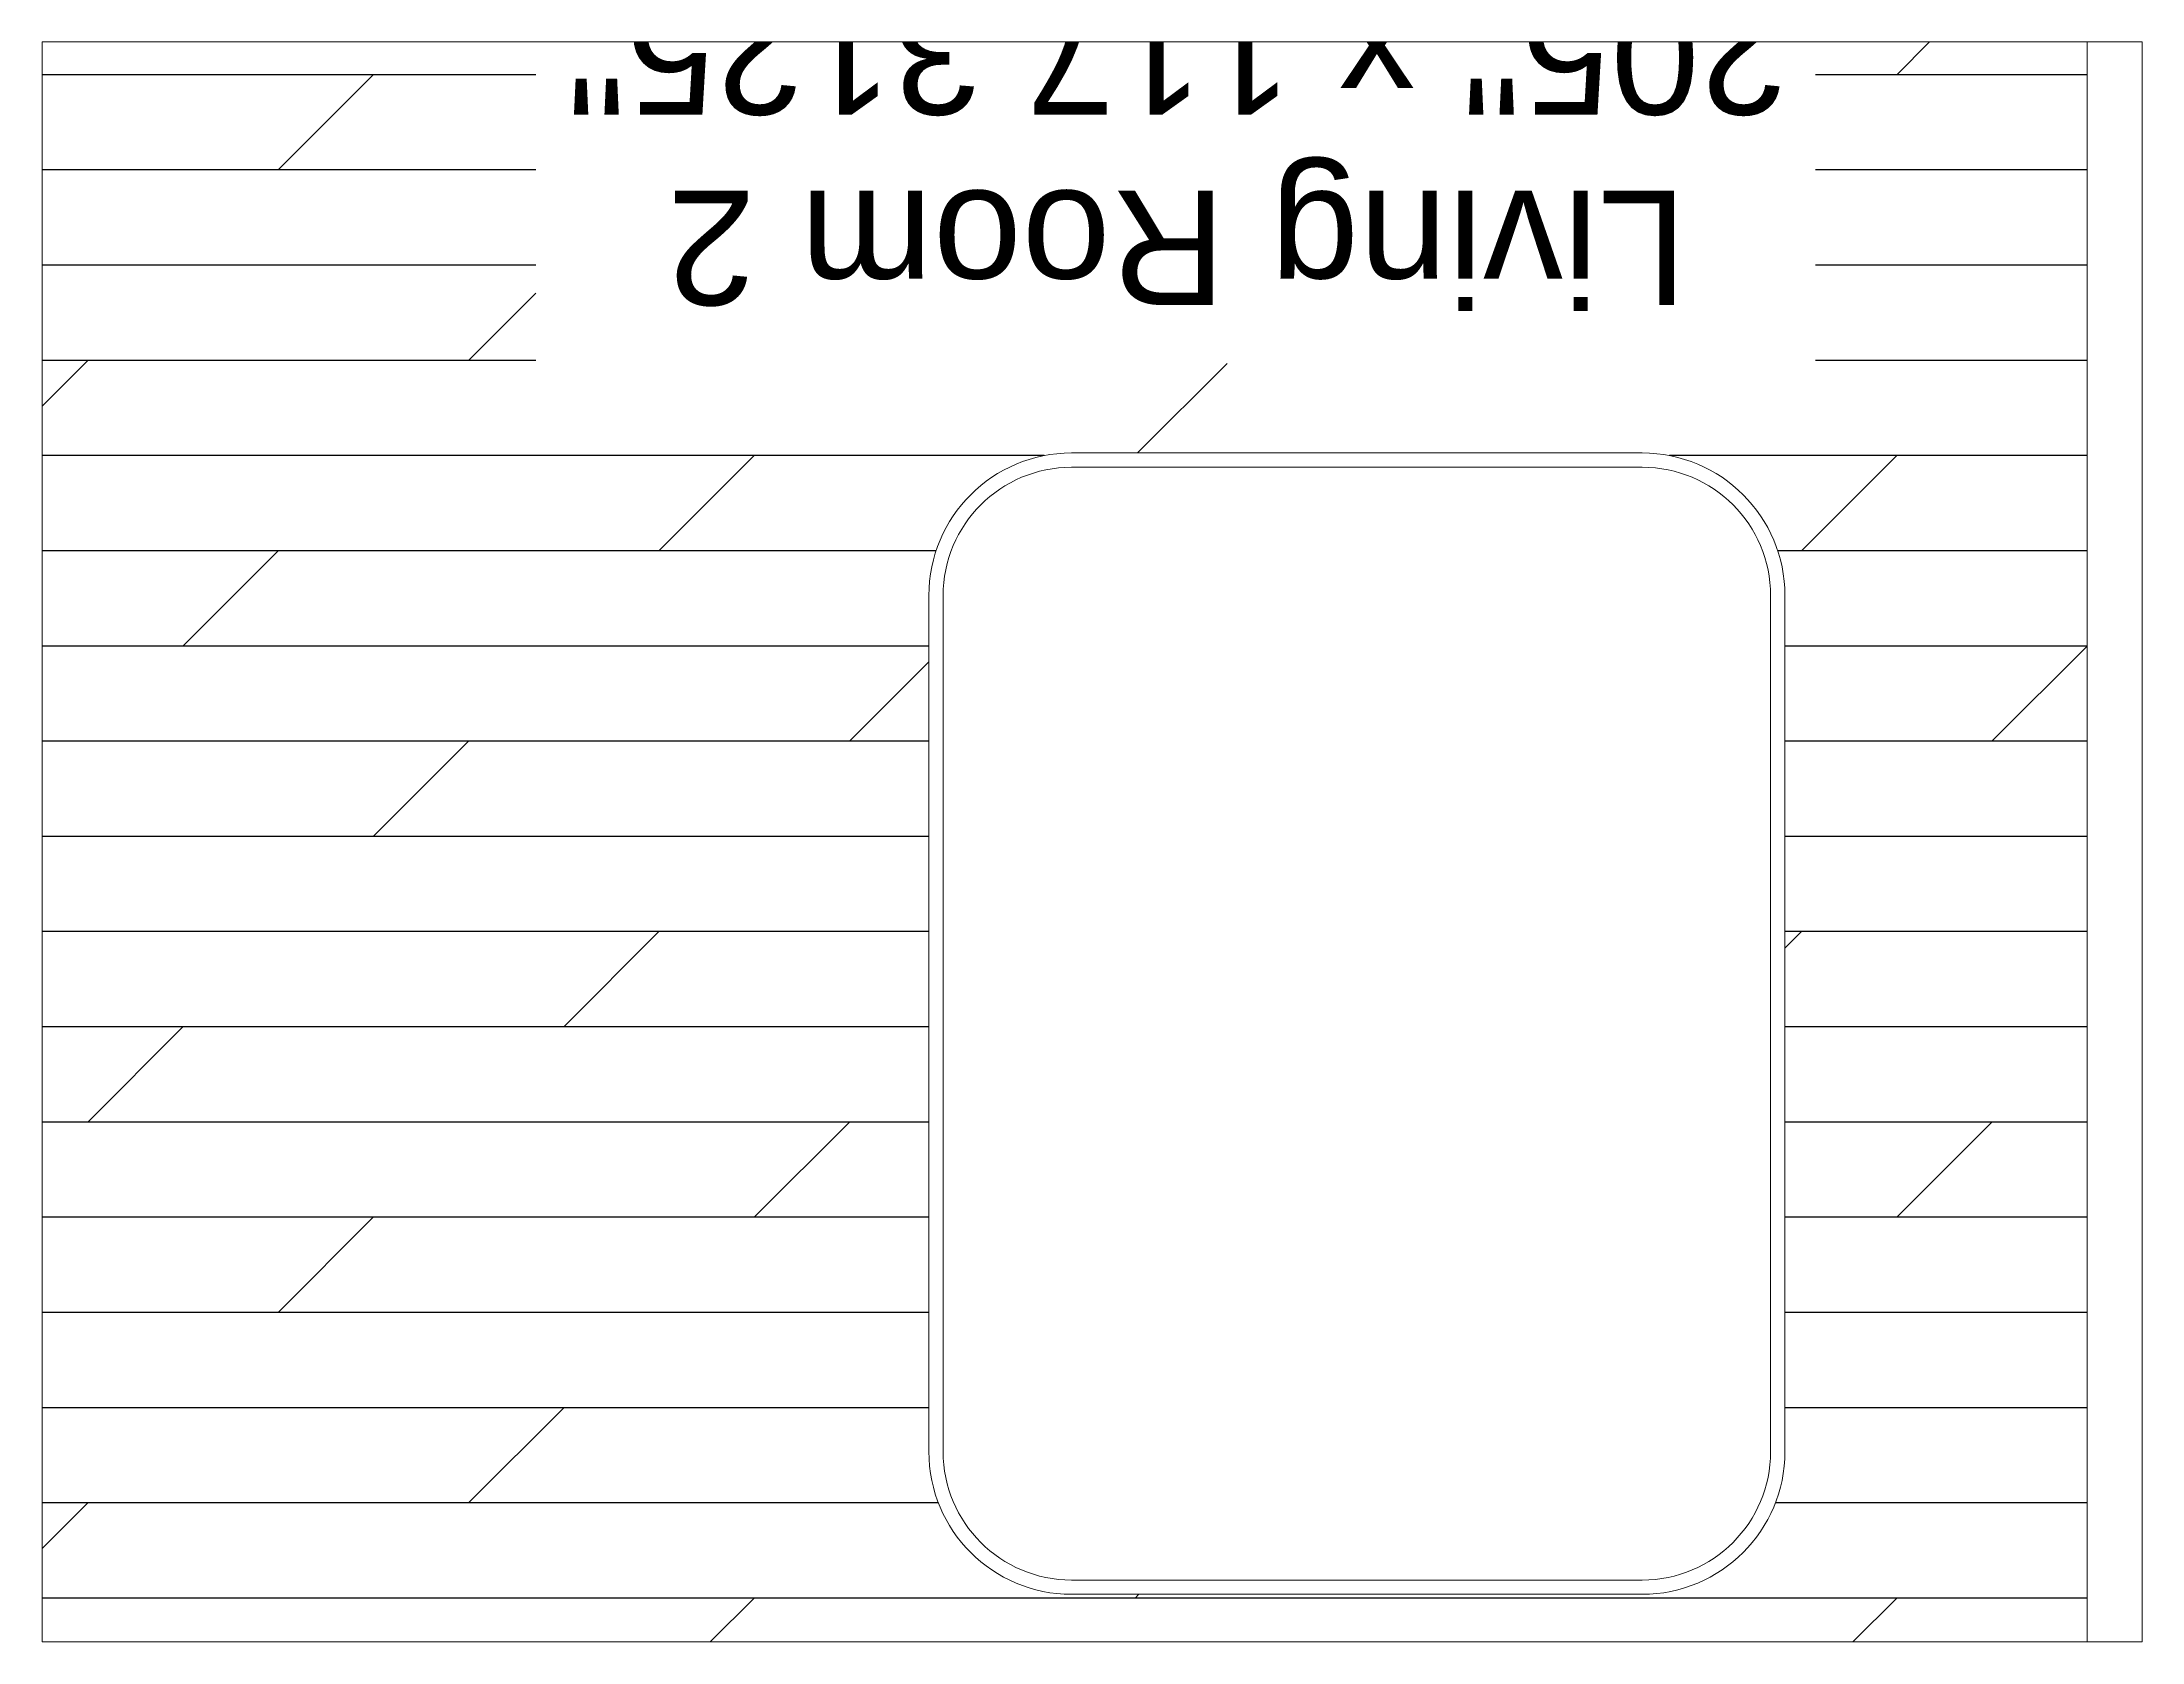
# Paper-space layout 'Layout1' of a CAD drawing. Header units: inches. Extents: x 1.05 to 9.45, y 0.8 to 7.2.
# The model-space entities are those that its viewports show. They can reach past a viewport. Long polylines and large blocks are cut down to what shows.
import ezdxf

# ---------------------------------------------------------------- set-up
doc = ezdxf.new("R2010")
doc.units = ezdxf.units.IN
doc.header["$MEASUREMENT"] = 0
doc.layers.get('Defpoints').update_dxf_attribs({"color": 6})
doc.layers.add('Furniture', color=4, linetype='Continuous', lineweight=0)
doc.layers.add('Text', color=30, linetype='Continuous', lineweight=0)
doc.layers.add('Hatch 01_UC', color=7, linetype='Continuous')
doc.layers.add('S-DIM', color=7, linetype='Continuous')
doc.layers.add('Walls', color=3, linetype='Continuous', plot=False)
doc.styles.get("Standard").update_dxf_attribs({"font": 'arial.ttf'})
doc.dimstyles.get("Standard").update_dxf_attribs({"dimtxt": 0.18, "dimasz": 0.18, "dimexe": 0.18, "dimexo": 0.0625, "dimgap": 0.09, "dimtad": 0, "dimtih": 1, "dimtoh": 1, "dimdec": 4, "dimzin": 1, "dimdsep": 46, "dimtxsty": 'Standard', "dimcen": 0.09, "dimadec": 0, "dimazin": 0, "dimtfac": 1, "dimtdec": 4, "dimtofl": 0, "dimtmove": 0, "dimatfit": 3, "dimfxl": 1, "dimtolj": 1, "dimtzin": 0, "dimarcsym": 0})

# ---------------------------------------------------------------- blocks, each defined once
blk = doc.blocks.new('*D199')
at = {"layer": 'Defpoints', "color": 0, "lineweight": 0, "transparency": 16777216}
for p in [(26.13, 92.853), (40.735, 92.853), (26.13, -24.46)]:
    blk.add_point(p, dxfattribs=at)
at = {"layer": 'S-DIM', "color": 0, "lineweight": -2, "transparency": 16777216}
for p, q in [((26.192, 92.853), (40.915, 92.853)), ((40.735, 92.673), (40.735, 35.819)), ((40.735, -24.28), (40.735, 32.574)), ((26.192, -24.46), (40.915, -24.46))]:
    blk.add_line(p, q, dxfattribs=at)
at = {"layer": 'S-DIM', "color": 0, "lineweight": 0, "transparency": 16777216}
for points in [[(40.765, 92.673), (40.705, 92.673), (40.735, 92.853)], [(40.765, -24.28), (40.705, -24.28), (40.735, -24.46)]]:
    blk.add_solid(points, dxfattribs=at)
at = {"layer": 'S-DIM', "color": 0, "lineweight": 5, "transparency": 16777216, "insert": (40.735, 34.197), "char_height": 0.18, "attachment_point": 5, "rotation": 180}
blk.add_mtext('\\A1;{\\H16.66667x;117.3125"}', dxfattribs=at)
blk = doc.blocks.new('*D201')
at = {"layer": 'Defpoints', "color": 0, "lineweight": 0, "transparency": 16777216}
for p in [(26.13, 245.54), (26.13, -24.46), (73.121, -24.46)]:
    blk.add_point(p, dxfattribs=at)
at = {"layer": 'S-DIM', "color": 0, "lineweight": -2, "transparency": 16777216}
for p, q in [((26.192, 245.54), (73.301, 245.54)), ((73.121, 245.36), (73.121, 112.162)), ((73.121, -24.28), (73.121, 108.919)), ((26.192, -24.46), (73.301, -24.46))]:
    blk.add_line(p, q, dxfattribs=at)
at = {"layer": 'S-DIM', "color": 0, "lineweight": 0, "transparency": 16777216}
for points in [[(73.151, 245.36), (73.091, 245.36), (73.121, 245.54)], [(73.151, -24.28), (73.091, -24.28), (73.121, -24.46)]]:
    blk.add_solid(points, dxfattribs=at)
at = {"layer": 'S-DIM', "color": 0, "lineweight": 5, "transparency": 16777216, "insert": (73.121, 110.54), "char_height": 0.18, "attachment_point": 5, "rotation": 180}
blk.add_mtext('\\A1;{\\H16.66667x;270.0000"}', dxfattribs=at)

msp = doc.modelspace()

# ---------------------------------------------------------------- linework, layer by layer
at = {"layer": 'Furniture', "color": 4, "lineweight": 5, "ltscale": 0.03}
for points in [[(-0.53611, 10.60918), (14.44811, 10.60918, -0.41421356), (18.19416, 6.86313), (18.19416, -15.61319, -0.41421356), (14.44811, -19.35925), (-0.53611, -19.35925, -0.41421356), (-4.28216, -15.61319), (-4.28216, 6.86313, -0.41421356)], [(-0.53611, 10.23458), (14.44811, 10.23458, -0.41421356), (17.81956, 6.86313), (17.81956, -15.61319, -0.41421356), (14.44811, -18.98464), (-0.53611, -18.98464, -0.41421356), (-3.90756, -15.61319), (-3.90756, 6.86313, -0.41421356)]]:
    msp.add_lwpolyline(points, format="xyb", close=True, dxfattribs=at)
at = {"layer": 'Hatch 01_UC', "color": 44, "linetype": 'Continuous', "transparency": 33554636}
for p, q in [((23.62998, 23.04026), (21.12998, 20.54026)), ((-14.60117, 20.54026), (-28.42075, 20.54026)), ((-18.87002, 20.54026), (-21.37002, 18.04026)), ((26.12998, 20.54026), (18.99637, 20.54026)), ((-14.60117, 18.04026), (-28.42075, 18.04026)), ((26.12998, 18.04026), (18.99637, 18.04026)), ((-14.60117, 15.54026), (-28.42075, 15.54026)), ((26.12998, 15.54026), (18.99637, 15.54026)), ((26.12998, 15.54026), (26.12998, 15.54026)), ((-14.60117, 14.80911), (-16.37002, 13.04026)), ((-14.60117, 13.04026), (-28.42075, 13.04026)), ((-26.37002, 13.04026), (-28.42075, 10.98953)), ((3.55139, 12.96167), (1.19891, 10.60918)), ((26.12998, 13.04026), (18.99637, 13.04026)), ((-1.25139, 10.54026), (-28.42075, 10.54026)), ((-8.87002, 10.54026), (-11.37002, 8.04026)), ((26.12998, 10.54026), (15.16339, 10.54026)), ((21.12998, 10.54026), (18.62998, 8.04026)), ((-4.09241, 8.04026), (-28.42075, 8.04026)), ((-21.37002, 8.04026), (-23.87002, 5.54026)), ((26.12998, 8.04026), (18.00441, 8.04026)), ((-4.28216, 5.54026), (-28.42075, 5.54026)), ((26.12998, 5.54026), (18.19416, 5.54026)), ((26.12998, 5.54026), (23.62998, 3.04026)), ((-4.28216, 5.12812), (-6.37002, 3.04026)), ((-4.28216, 3.04026), (-28.42075, 3.04026)), ((-16.37002, 3.04026), (-18.87002, 0.54026)), ((26.12998, 3.04026), (18.19416, 3.04026)), ((-4.28216, 0.54026), (-28.42075, 0.54026)), ((26.12998, 0.54026), (18.19416, 0.54026)), ((-4.28216, -1.95974), (-28.42075, -1.95974)), ((-11.37002, -1.95974), (-13.87002, -4.45974)), ((26.12998, -1.95974), (18.19416, -1.95974)), ((18.62998, -1.95974), (18.19416, -2.39556)), ((-4.28216, -4.45974), (-28.42075, -4.45974)), ((-23.87002, -4.45974), (-26.37002, -6.95974)), ((26.12998, -4.45974), (18.19416, -4.45974)), ((-4.28216, -6.95974), (-28.42075, -6.95974)), ((-6.37002, -6.95974), (-8.87002, -9.45974)), ((26.12998, -6.95974), (18.19416, -6.95974)), ((23.62998, -6.95974), (21.12998, -9.45974)), ((-4.28216, -9.45974), (-28.42075, -9.45974)), ((-18.87002, -9.45974), (-21.37002, -11.95974)), ((26.12998, -9.45974), (18.19416, -9.45974)), ((-4.28216, -11.95974), (-28.42075, -11.95974)), ((26.12998, -11.95974), (18.19416, -11.95974)), ((-4.28216, -14.45974), (-28.42075, -14.45974)), ((-13.87002, -14.45974), (-16.37002, -16.95974)), ((26.12998, -14.45974), (18.19416, -14.45974)), ((26.12998, -14.45974), (26.12998, -14.45974)), ((-4.03178, -16.95974), (-28.42075, -16.95974)), ((-26.37002, -16.95974), (-28.42075, -19.01047)), ((26.12998, -16.95974), (17.94378, -16.95974)), ((26.12998, -19.45974), (-28.42075, -19.45974)), ((-8.87002, -19.45974), (-11.37002, -21.95974)), ((1.23048, -19.35925), (1.12998, -19.45974)), ((21.12998, -19.45974), (18.62998, -21.95974))]:
    msp.add_line(p, q, dxfattribs=at)
at = {"layer": 'Walls', "lineweight": 5}
msp.add_lwpolyline([(26.12998, -24.45974), (26.12998, 245.54026), (-178.87002, 245.54026), (-178.87002, -24.45974)], close=True, dxfattribs=at)

# ---------------------------------------------------------------- texts
at = {"layer": 'Text', "lineweight": 5, "insert": (33.60826, 14.49339), "char_height": 3, "attachment_point": 1, "rotation": 180}
msp.add_mtext_dynamic_manual_height_columns("\\pxqc;Living Room 2^J205'' x 117.3125''", width=62.747649, gutter_width=1, heights=[0], dxfattribs=at)

# ---------------------------------------------------------------- dimensions: what is measured, and where the dimension line sits
at = {"layer": 'S-DIM', "lineweight": 5}
for base, p1, p2, picture, middle in [((73.12097, -24.45974), (26.12998, 245.54026), (26.12998, -24.45974), '*D201', (73.12097, 110.54026)), ((40.73502, 92.85276), (26.12998, -24.45974), (26.12998, 92.85276), '*D199', (40.73502, 34.19651))]:
    dim = msp.add_linear_dim(base=base, p1=p1, p2=p2, angle=270, text='{\\H16.66667x;<>}', dimstyle='Standard', override={"dimpost": '"'}, dxfattribs=at)
    dim.commit()
    dim.dimension.update_dxf_attribs({"geometry": picture, "text_midpoint": middle})

psp = doc.layouts.get("Layout1")

# ---------------------------------------------------------------- viewports
at = {"layer": '0'}
psp.add_viewport(center=(5.25, 4), size=(8.4, 6.4), view_center_point=(0.0006, 0.39424), view_height=42.0109637, dxfattribs=at)

doc.saveas('drawing.dxf')
